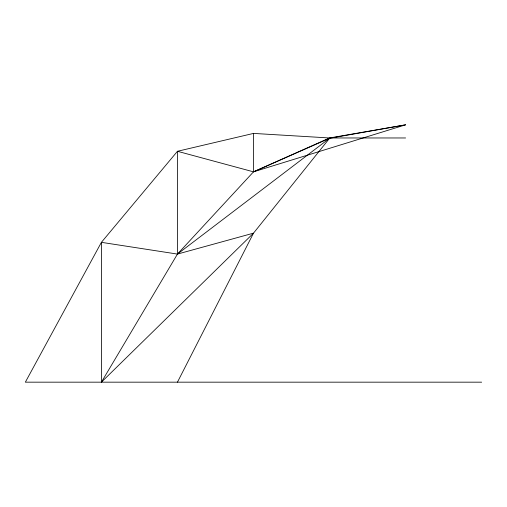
<?xml version="1.0" encoding="UTF-8"?>
<svg xmlns="http://www.w3.org/2000/svg" width="507" height="507" viewBox="0 0 507 507"><rect width="100%" height="100%" fill="white"/><g stroke="black" fill="none" stroke-linecap="round" stroke-linejoin="round"><path stroke-width="0.76" d="M177.45 382.17L253.5 233.163L329.55 138.297L405.6 124.83L253.5 171.841L177.45 254.083L101.4 382.17L101.4 242.333L177.45 151.289L253.5 133.411L329.55 137.967L405.6 137.967M101.4 382.17L253.5 233.163L177.45 254.083L101.4 242.333L25.35 382.17L481.65 382.17M405.6 124.83L329.55 137.967L253.5 171.841L177.45 151.289L177.45 254.083L329.55 138.297L253.5 171.841L253.5 133.411"/></g></svg>
